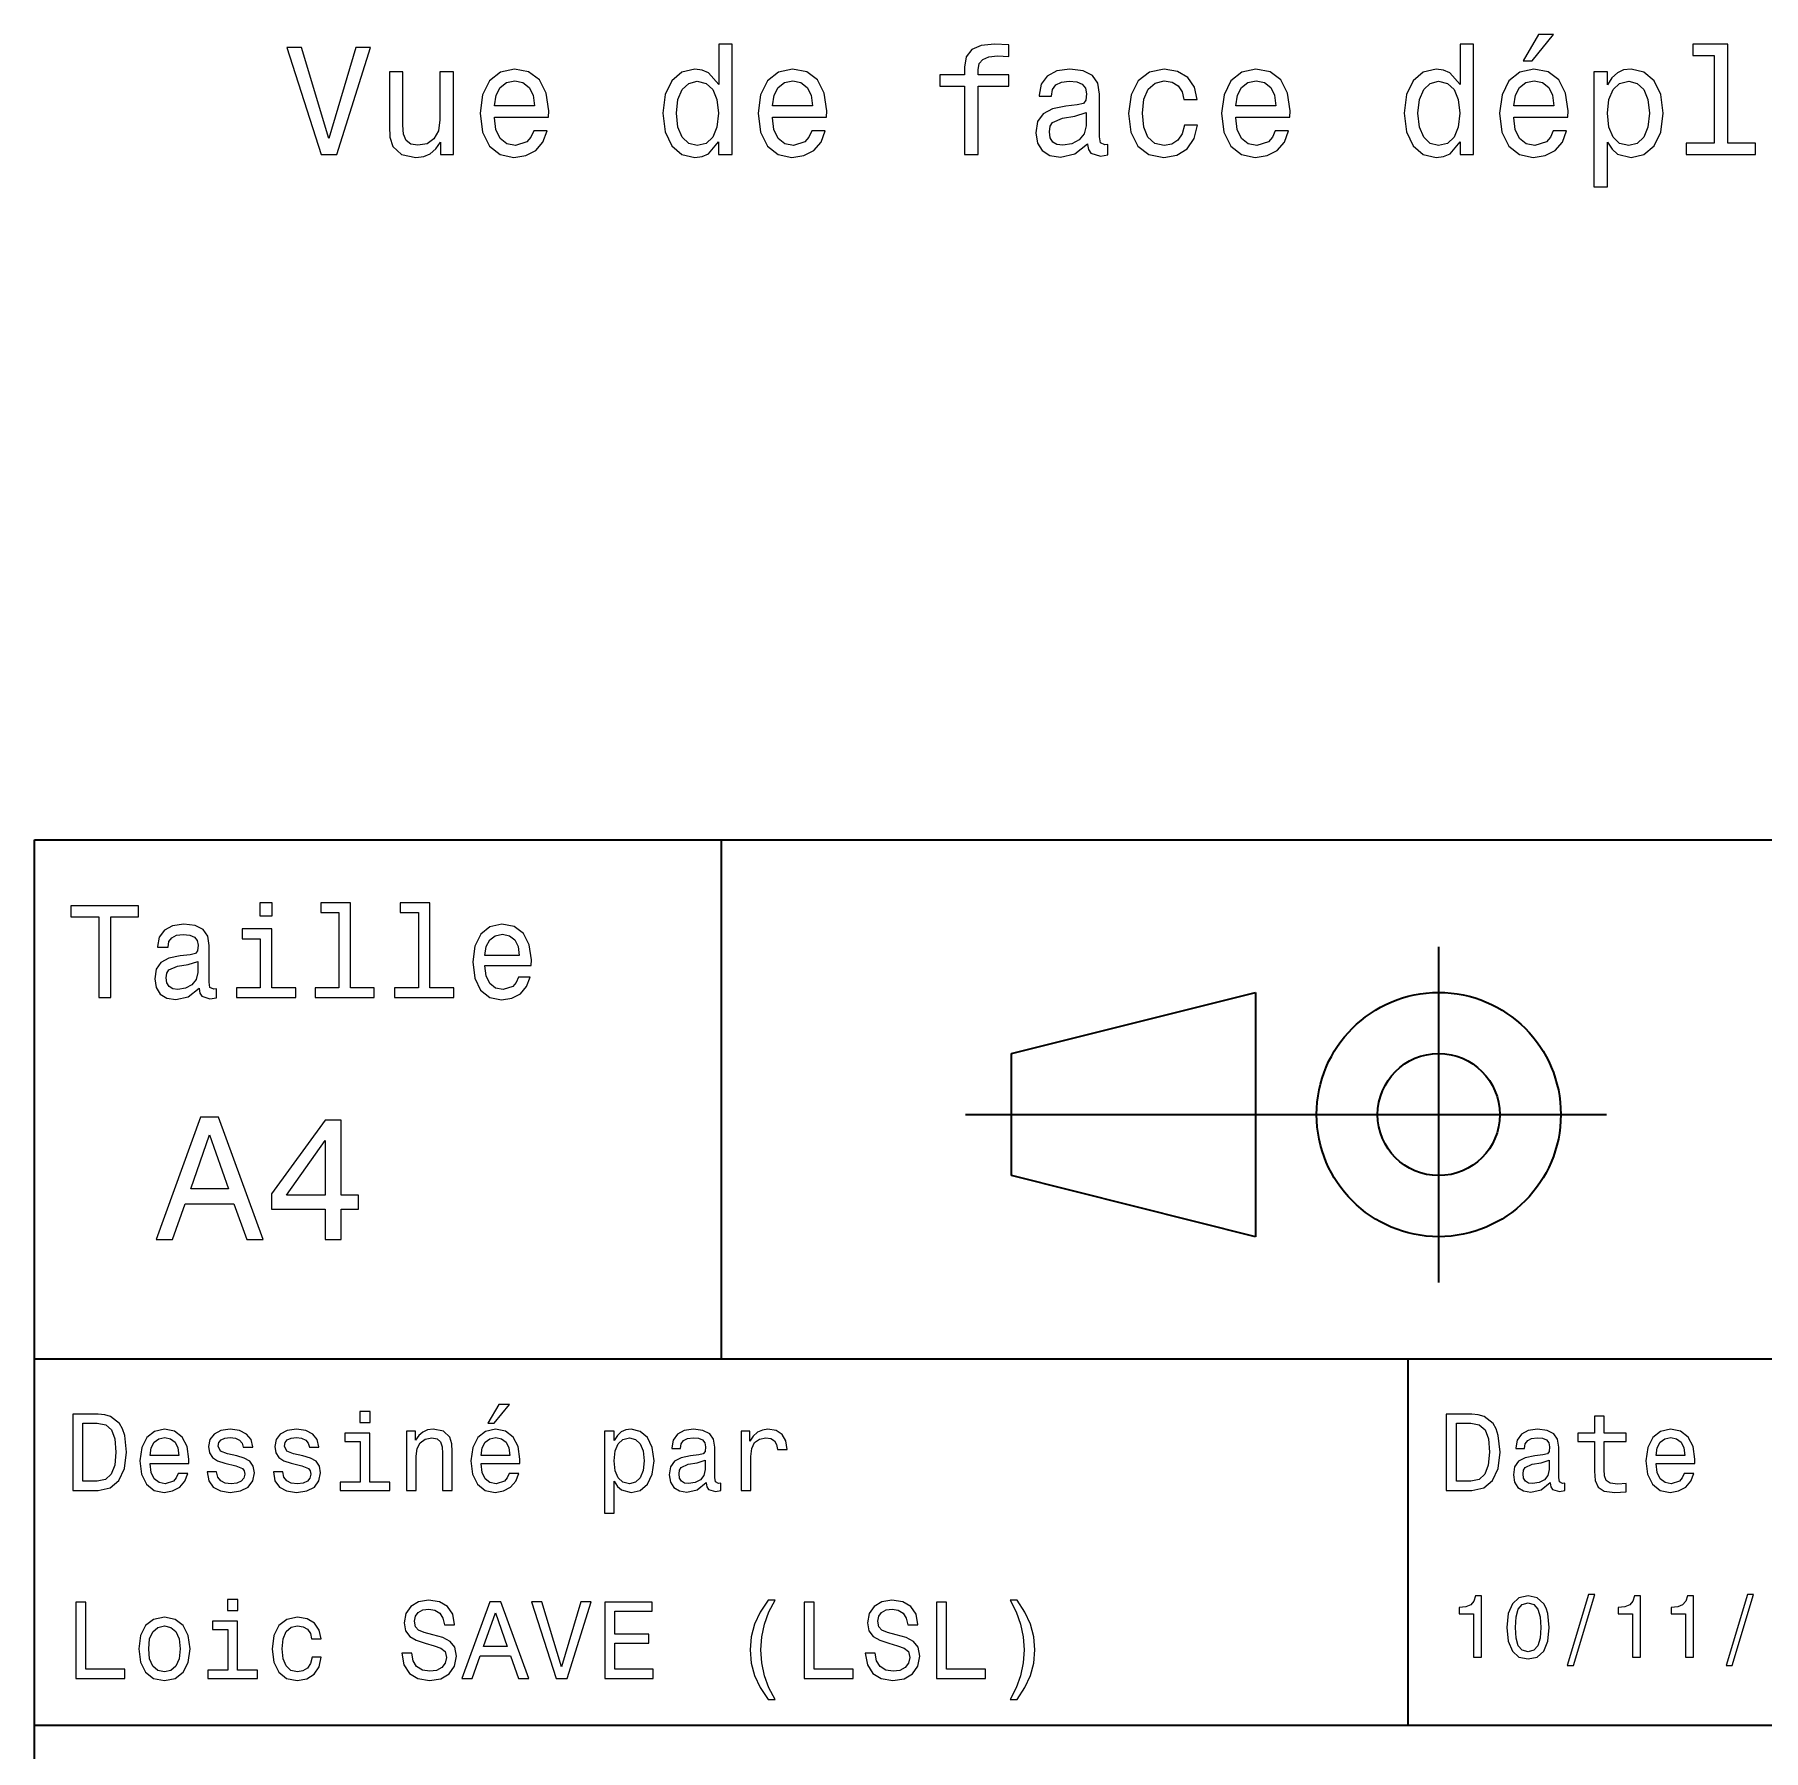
# Model space of a CAD drawing. Extents: x 0 to 297, y 0 to 210.
# Drawn here: x 97 to 153.6, y 40.2 to 96.4 of the extents above; entities that cross this region are included whole.
import ezdxf

# ---------------------------------------------------------------- set-up
doc = ezdxf.new("R2010")
doc.units = 0

msp = doc.modelspace()

# ---------------------------------------------------------------- linework, layer by layer
at = {"color": 7, "lineweight": 35}
for p, q in [((97, 10), (97, 70)), ((97, 70), (287, 70)), ((127.5, 61), (148.5, 61)), ((97, 53), (162, 53)), ((97, 41), (162, 41))]:
    msp.add_line(p, q, dxfattribs=at)
at = {"color": 7, "lineweight": 35, "ltscale": 0.425}
msp.add_line((119.5, 53), (119.5, 70), dxfattribs=at)
at = {"color": 7, "lineweight": 35, "ltscale": 0.275}
msp.add_line((143, 55.5), (143, 66.5), dxfattribs=at)
at = {"color": 7, "lineweight": 35, "ltscale": 0.206155}
for p, q in [((129, 63), (137, 65)), ((137, 57), (129, 59))]:
    msp.add_line(p, q, dxfattribs=at)
at = {"color": 7, "lineweight": 35, "ltscale": 0.2}
msp.add_line((137, 65), (137, 57), dxfattribs=at)
at = {"color": 7, "lineweight": 35, "ltscale": 0.1}
msp.add_line((129, 59), (129, 63), dxfattribs=at)
at = {"color": 7, "lineweight": 35, "ltscale": 0.3}
msp.add_line((142, 41), (142, 53), dxfattribs=at)
at = {"color": 7, "lineweight": 13}
for points in [[(145.765686, 95.523056), (146.063248, 95.523056), (146.764252, 96.380402), (146.27002, 96.380402)], [(107.522896, 95.951729), (106.645378, 92.971184), (105.742638, 95.951729), (105.263535, 95.951729), (106.393219, 92.446686), (106.897537, 92.446686), (108.002007, 95.951729)], [(119.40979, 92.865273), (119.40979, 92.446686), (119.853592, 92.446686), (119.853592, 96.067726), (119.414833, 96.067726), (119.414833, 94.741356), (119.076935, 95.124641), (118.870163, 95.215416), (118.633133, 95.250717), (118.204453, 95.149857), (117.871605, 94.867432), (117.654747, 94.413544), (117.579094, 93.803314), (117.654747, 93.193085), (117.871605, 92.734146), (118.204453, 92.446686), (118.633125, 92.350861), (118.870163, 92.386169), (119.081978, 92.476944)], [(127.468864, 94.685875), (127.468864, 92.446686), (127.912674, 92.446686), (127.912674, 94.685875), (128.92131, 94.685875), (128.92131, 95.064117), (127.912674, 95.064117), (127.912674, 95.230545), (127.947975, 95.432274), (128.063965, 95.568443), (128.260651, 95.649132), (128.543076, 95.67939), (128.92131, 95.659218), (128.92131, 96.042503), (128.442215, 96.067719), (128.008499, 96.022331), (127.705894, 95.886169), (127.524345, 95.649132), (127.468864, 95.311241), (127.468864, 95.064117), (126.656906, 95.064117), (126.656906, 94.685875)], [(143.697968, 92.865273), (143.697968, 92.446686), (144.141769, 92.446686), (144.141769, 96.067719), (143.703018, 96.067719), (143.703018, 94.741356), (143.365112, 95.124641), (143.15834, 95.215416), (142.92131, 95.250717), (142.492645, 95.149857), (142.15979, 94.867432), (141.942932, 94.413544), (141.867279, 93.803314), (141.942932, 93.193085), (142.15979, 92.734146), (142.492645, 92.446686), (142.92131, 92.350861), (143.15834, 92.386162), (143.370163, 92.476944)], [(152.024338, 95.694519), (152.024338, 92.819885), (151.111511, 92.819885), (151.111511, 92.446686), (153.375916, 92.446686), (153.375916, 92.819885), (152.46814, 92.819885), (152.46814, 96.067719), (151.328369, 96.067719), (151.328369, 95.694519)], [(110.725349, 95.1549), (110.281548, 95.1549), (110.281548, 93.591499), (110.23111, 93.228386), (110.084862, 92.966141), (109.85791, 92.804756), (109.560364, 92.754326), (109.323334, 92.79467), (109.172035, 92.915703), (109.086296, 93.122475), (109.066124, 93.414986), (109.066124, 95.1549), (108.622322, 95.1549), (108.622322, 93.374641), (108.637451, 93.016571), (108.733276, 92.719017), (109.02578, 92.446686), (109.494797, 92.350861), (109.746964, 92.386169), (109.963821, 92.476944), (110.150421, 92.633286), (110.30172, 92.860229), (110.30172, 92.446686), (110.725349, 92.446686)], [(112.061806, 93.672188), (113.837021, 93.672188), (113.842064, 93.87896), (113.761368, 94.458931), (113.539467, 94.892654), (113.186447, 95.1549), (112.717422, 95.250717), (112.258492, 95.149857), (111.905464, 94.867432), (111.67852, 94.408501), (111.597824, 93.803314), (111.673477, 93.182999), (111.900421, 92.729103), (112.248405, 92.446686), (112.702293, 92.350861), (113.095665, 92.416428), (113.418434, 92.587898), (113.655464, 92.860229), (113.791634, 93.223343), (113.352867, 93.223343), (113.262093, 93.021614), (113.130966, 92.870316), (112.757767, 92.749283), (112.470306, 92.804756), (112.253448, 92.98127), (112.112236, 93.26873), (112.061806, 93.657059)], [(121.169876, 93.672188), (122.945091, 93.672188), (122.950134, 93.87896), (122.869438, 94.458931), (122.647537, 94.892647), (122.29451, 95.1549), (121.825493, 95.250717), (121.366562, 95.149857), (121.013535, 94.867432), (120.786591, 94.408501), (120.705894, 93.803314), (120.781548, 93.182999), (121.008492, 92.729103), (121.356476, 92.446686), (121.810364, 92.350861), (122.203735, 92.416428), (122.526505, 92.587898), (122.763535, 92.860229), (122.899704, 93.223343), (122.460938, 93.223343), (122.370163, 93.021614), (122.239037, 92.870316), (121.865837, 92.749275), (121.578377, 92.804756), (121.361519, 92.98127), (121.220306, 93.26873), (121.169876, 93.657059)], [(131.498398, 92.799713), (131.498398, 92.784584), (131.523621, 92.613113), (131.599274, 92.492073), (131.916992, 92.396255), (132.164108, 92.4366), (132.164108, 92.779541), (132.058197, 92.764404), (131.916992, 92.829971), (131.891769, 93.0317), (131.891769, 94.433716), (131.831253, 94.791786), (131.654739, 95.043945), (131.347107, 95.195244), (130.913391, 95.250717), (130.489761, 95.190201), (130.177078, 95.01873), (129.980392, 94.751442), (129.914825, 94.398415), (129.914825, 94.368156), (130.313248, 94.368156), (130.348541, 94.579971), (130.459503, 94.73127), (130.641052, 94.822044), (130.898254, 94.857346), (131.145386, 94.83213), (131.321884, 94.756485), (131.427795, 94.625359), (131.463104, 94.443802), (131.442932, 94.231987), (131.362244, 94.126076), (131.160507, 94.075645), (130.782272, 94.035301), (130.348541, 93.944527), (130.040909, 93.783142), (129.85936, 93.530975), (129.803879, 93.157784), (129.854309, 92.824928), (130.010651, 92.577812), (130.262817, 92.421471), (130.610794, 92.36599), (131.079819, 92.471901)], [(134.650421, 94.257202), (135.089188, 94.257202), (134.998398, 94.66066), (134.78154, 94.978386), (134.443649, 95.175072), (134.004883, 95.250717), (133.520737, 95.149857), (133.152588, 94.867432), (132.920593, 94.408501), (132.839905, 93.793228), (132.915558, 93.182999), (133.142502, 92.729103), (133.500565, 92.446686), (133.989761, 92.350861), (134.423477, 92.426514), (134.761368, 92.638329), (134.993362, 92.971184), (135.094223, 93.414986), (134.670593, 93.414986), (134.59494, 93.132561), (134.453735, 92.920746), (134.251999, 92.789627), (134.004883, 92.749275), (133.69725, 92.814842), (133.475342, 93.016571), (133.339188, 93.344376), (133.293793, 93.808357), (133.339188, 94.262245), (133.480392, 94.590057), (133.707336, 94.791786), (134.004883, 94.862389), (134.267136, 94.817001), (134.463821, 94.701004), (134.59494, 94.509361)], [(136.349991, 93.672188), (138.125198, 93.672188), (138.130249, 93.87896), (138.049561, 94.458931), (137.827652, 94.892647), (137.474625, 95.1549), (137.0056, 95.250717), (136.546677, 95.149857), (136.193649, 94.867432), (135.966705, 94.408501), (135.886017, 93.803314), (135.961655, 93.182999), (136.188599, 92.729103), (136.536591, 92.446686), (136.990479, 92.350861), (137.38385, 92.416428), (137.706619, 92.587898), (137.943649, 92.860229), (138.079819, 93.223343), (137.641052, 93.223343), (137.550278, 93.021614), (137.419159, 92.870316), (137.045959, 92.749275), (136.758484, 92.804756), (136.541626, 92.98127), (136.400421, 93.26873), (136.349991, 93.657059)], [(145.458054, 93.672188), (147.233276, 93.672188), (147.238312, 93.87896), (147.157623, 94.458931), (146.935715, 94.892647), (146.582687, 95.1549), (146.113678, 95.250717), (145.654739, 95.149857), (145.301712, 94.867432), (145.074768, 94.408501), (144.99408, 93.803314), (145.069733, 93.182999), (145.296677, 92.729103), (145.644653, 92.446686), (146.098541, 92.350861), (146.491913, 92.416428), (146.814682, 92.587891), (147.051712, 92.860229), (147.187881, 93.223343), (146.749115, 93.223343), (146.65834, 93.021614), (146.527222, 92.870316), (146.154022, 92.749275), (145.866562, 92.804756), (145.649704, 92.98127), (145.508484, 93.26873), (145.458054, 93.657059)], [(148.524338, 94.736313), (148.524338, 95.1549), (148.080536, 95.1549), (148.080536, 91.39769), (148.524338, 91.39769), (148.524338, 92.860229), (148.680679, 92.623199), (148.857193, 92.466858), (149.300995, 92.350861), (149.724625, 92.446686), (150.05748, 92.734146), (150.274338, 93.188042), (150.355026, 93.803314), (150.274338, 94.413544), (150.05748, 94.867432), (149.724625, 95.149857), (149.300995, 95.250717), (149.058914, 95.220459), (148.852142, 95.124641), (148.675629, 94.963257)], [(112.061806, 94.045387), (112.117279, 94.393372), (112.253448, 94.650574), (112.46022, 94.806915), (112.732552, 94.862389), (112.999847, 94.806915), (113.206619, 94.650574), (113.332695, 94.393372), (113.37809, 94.045387)], [(118.708778, 94.852303), (119.001282, 94.7817), (119.22319, 94.585014), (119.354309, 94.257202), (119.404747, 93.803314), (119.354309, 93.344383), (119.22319, 93.016571), (119.001282, 92.814842), (118.708778, 92.749275), (118.431404, 92.814842), (118.219582, 93.016571), (118.078377, 93.349426), (118.032982, 93.803314), (118.078377, 94.252159), (118.219582, 94.579971), (118.431404, 94.7817)], [(121.169876, 94.045387), (121.225349, 94.393372), (121.361519, 94.650574), (121.568291, 94.806915), (121.840622, 94.862389), (122.107918, 94.806915), (122.31469, 94.650574), (122.440765, 94.393372), (122.486153, 94.045387)], [(136.349991, 94.045387), (136.405457, 94.393372), (136.541626, 94.650574), (136.748398, 94.806915), (137.020737, 94.862389), (137.288025, 94.806915), (137.494797, 94.650574), (137.62088, 94.393372), (137.666275, 94.045387)], [(142.996964, 94.852303), (143.289474, 94.7817), (143.511368, 94.585014), (143.642487, 94.257202), (143.692932, 93.803314), (143.642487, 93.344376), (143.511368, 93.016571), (143.289474, 92.814842), (142.996964, 92.749275), (142.719589, 92.814842), (142.507767, 93.016571), (142.366562, 93.349419), (142.321167, 93.803314), (142.366562, 94.252159), (142.507767, 94.579971), (142.719589, 94.7817)], [(145.458054, 94.045387), (145.513535, 94.393372), (145.649704, 94.650574), (145.856476, 94.806915), (146.128799, 94.862389), (146.396103, 94.806915), (146.602875, 94.650574), (146.728943, 94.393372), (146.774338, 94.045387)], [(149.225342, 92.749275), (148.927795, 92.814842), (148.710938, 93.016571), (148.574768, 93.344376), (148.529373, 93.803314), (148.574768, 94.257202), (148.710938, 94.585014), (148.927795, 94.7817), (149.225342, 94.852303), (149.497681, 94.7817), (149.714539, 94.579971), (149.850708, 94.252159), (149.901138, 93.803314), (149.850708, 93.349419), (149.714539, 93.016571), (149.497681, 92.814842)], [(131.447968, 93.394814), (131.387451, 93.132561), (131.226074, 92.930832), (130.983994, 92.799713), (130.686447, 92.754318), (130.494797, 92.779541), (130.358627, 92.860229), (130.272903, 93.001442), (130.247681, 93.198128), (130.267853, 93.374641), (130.348541, 93.500717), (130.67131, 93.64193), (131.079819, 93.702446), (131.447968, 93.823486)], [(99.102303, 64.837173), (99.5, 64.837173), (99.5, 67.47406), (100.407784, 67.47406), (100.407784, 67.837173), (98.190201, 67.837173), (98.190201, 67.47406), (99.102303, 67.47406)], [(104.786743, 67.940918), (104.384727, 67.940918), (104.384727, 67.508644), (104.786743, 67.508644)], [(106.969742, 67.621033), (106.969742, 65.157059), (106.187317, 65.157059), (106.187317, 64.837173), (108.128242, 64.837173), (108.128242, 65.157059), (107.350143, 65.157059), (107.350143, 67.940918), (106.373199, 67.940918), (106.373199, 67.621033)], [(109.572044, 67.621033), (109.572044, 65.157059), (108.789627, 65.157059), (108.789627, 64.837173), (110.730545, 64.837173), (110.730545, 65.157059), (109.952454, 65.157059), (109.952454, 67.940918), (108.975502, 67.940918), (108.975502, 67.621033)], [(102.387611, 65.139771), (102.387611, 65.126801), (102.409225, 64.979828), (102.47406, 64.876076), (102.746399, 64.793945), (102.958214, 64.828529), (102.958214, 65.122475), (102.867432, 65.109505), (102.746399, 65.165703), (102.724785, 65.338615), (102.724785, 66.540344), (102.672913, 66.84726), (102.521614, 67.0634), (102.257927, 67.193085), (101.886169, 67.240631), (101.523056, 67.188759), (101.255043, 67.041786), (101.086456, 66.812675), (101.030258, 66.510086), (101.030258, 66.484146), (101.371758, 66.484146), (101.402016, 66.665703), (101.497116, 66.795387), (101.65274, 66.873199), (101.873199, 66.903458), (102.085014, 66.881844), (102.236313, 66.817001), (102.327087, 66.704605), (102.357346, 66.548988), (102.340057, 66.367432), (102.270897, 66.276657), (102.097984, 66.233429), (101.773773, 66.198845), (101.402016, 66.121033), (101.138329, 65.982704), (100.982712, 65.766571), (100.935158, 65.446686), (100.978386, 65.161385), (101.112389, 64.949562), (101.328529, 64.815559), (101.626801, 64.768013), (102.028816, 64.858788)], [(104.773773, 65.157059), (104.773773, 67.080688), (103.796829, 67.080688), (103.796829, 66.756485), (104.393372, 66.756485), (104.393372, 65.157059), (103.615273, 65.157059), (103.615273, 64.837173), (105.560516, 64.837173), (105.560516, 65.157059)], [(111.750717, 65.887604), (113.272339, 65.887604), (113.276657, 66.064842), (113.207497, 66.561958), (113.017288, 66.933716), (112.714699, 67.158501), (112.312683, 67.240631), (111.919312, 67.154175), (111.616714, 66.912102), (111.422188, 66.51873), (111.353027, 66), (111.41787, 65.4683), (111.612396, 65.079247), (111.91066, 64.837173), (112.299713, 64.755043), (112.636887, 64.811234), (112.913544, 64.958214), (113.116714, 65.191643), (113.233429, 65.502876), (112.857346, 65.502876), (112.779541, 65.329971), (112.667145, 65.200287), (112.34726, 65.096542), (112.100868, 65.144089), (111.914986, 65.295387), (111.793945, 65.541786), (111.750717, 65.874634)], [(111.750717, 66.207489), (111.798271, 66.50576), (111.914986, 66.726219), (112.092216, 66.860229), (112.325653, 66.907776), (112.554756, 66.860229), (112.731987, 66.726219), (112.840057, 66.50576), (112.878967, 66.207489)], [(102.344383, 65.649857), (102.292511, 65.425072), (102.154182, 65.252159), (101.946686, 65.139771), (101.691643, 65.100861), (101.527374, 65.122475), (101.41066, 65.191643), (101.337173, 65.312675), (101.315559, 65.481262), (101.332855, 65.632561), (101.402016, 65.740631), (101.678673, 65.861671), (102.028816, 65.913544), (102.344383, 66.017288)], [(100.982712, 56.9049), (101.51297, 56.9049), (101.933716, 58.080692), (103.530258, 58.080692), (103.951012, 56.9049), (104.492798, 56.9049), (103.028816, 60.910664), (102.440926, 60.910664)], [(106.521614, 56.9049), (107.040344, 56.9049), (107.040344, 57.896255), (107.610954, 57.896255), (107.610954, 58.357349), (107.040344, 58.357349), (107.040344, 60.818443), (106.515854, 60.818443), (104.763687, 58.403458), (104.763687, 57.896255), (106.521614, 57.896255)], [(102.118156, 58.570606), (102.734871, 60.334293), (103.351585, 58.570606)], [(105.247841, 58.357349), (106.521614, 60.149857), (106.521614, 58.357349)], [(99.080688, 51.190563), (98.248558, 51.190563), (98.248558, 48.690563), (99.080688, 48.690563), (99.473343, 48.769814), (99.765129, 49.011169), (99.945244, 49.40382), (100.010086, 49.940563), (99.952446, 50.488113), (99.880402, 50.70425), (99.779541, 50.877163), (99.487755, 51.111313), (99.296829, 51.168949)], [(107.992798, 51.27702), (107.657784, 51.27702), (107.657784, 50.916786), (107.992798, 50.916786)], [(111.84726, 50.88797), (112.059799, 50.88797), (112.560516, 51.500362), (112.207489, 51.500362)], [(144.080688, 51.190563), (143.248566, 51.190563), (143.248566, 48.690563), (144.080688, 48.690563), (144.473343, 48.769814), (144.765137, 49.011169), (144.945251, 49.40382), (145.010086, 49.940563), (144.952454, 50.488113), (144.880402, 50.70425), (144.779541, 50.877163), (144.487747, 51.111313), (144.296829, 51.168949)], [(148.100861, 50.289986), (148.100861, 49.320965), (148.122482, 49.007565), (148.223343, 48.791428), (148.425079, 48.665348), (148.767288, 48.62212), (149.141937, 48.640129), (149.141937, 48.913906), (148.868149, 48.892292), (148.619598, 48.921112), (148.486313, 49.011169), (148.42868, 49.162464), (148.417862, 49.375), (148.417862, 50.289986), (149.141937, 50.289986), (149.141937, 50.560158), (148.417862, 50.560158), (148.417862, 51.125721), (148.100861, 51.125721), (148.100861, 50.560158), (147.553314, 50.560158), (147.553314, 50.289986)], [(99.055473, 50.891571), (99.329254, 50.837536), (99.516571, 50.671829), (99.628242, 50.376442), (99.664268, 49.940563), (99.624641, 49.519093), (99.51297, 49.223705), (99.322044, 49.047192), (99.055473, 48.989555), (98.583572, 48.989555), (98.583572, 50.891571)], [(100.784584, 49.565922), (102.052597, 49.565922), (102.056198, 49.713619), (101.998558, 50.127884), (101.840057, 50.437683), (101.587898, 50.625), (101.252884, 50.693443), (100.925072, 50.621399), (100.672913, 50.41967), (100.510803, 50.091862), (100.453171, 49.659584), (100.507202, 49.216499), (100.669312, 48.892292), (100.91787, 48.690563), (101.242073, 48.62212), (101.523056, 48.668949), (101.753601, 48.791428), (101.922913, 48.98595), (102.020172, 49.245319), (101.706772, 49.245319), (101.64193, 49.101227), (101.548271, 48.993156), (101.2817, 48.9067), (101.07637, 48.946327), (100.921471, 49.072407), (100.820602, 49.27774), (100.784584, 49.555115)], [(100.784584, 49.832493), (100.824211, 50.081055), (100.921471, 50.264771), (101.069168, 50.376442), (101.263687, 50.416069), (101.454613, 50.376442), (101.602303, 50.264771), (101.69236, 50.081055), (101.724785, 49.832493)], [(103.623199, 49.818085), (103.317001, 49.890129), (103.090057, 49.972984), (103.014412, 50.142292), (103.036026, 50.261169), (103.111671, 50.347622), (103.234146, 50.401657), (103.41066, 50.423271), (103.579971, 50.401657), (103.713257, 50.336815), (103.799713, 50.239555), (103.835732, 50.109871), (104.145531, 50.109871), (104.145531, 50.117077), (104.091499, 50.351227), (103.943802, 50.534943), (103.713257, 50.650219), (103.41066, 50.693443), (103.104469, 50.650219), (102.881126, 50.531342), (102.740631, 50.354828), (102.697403, 50.131485), (102.729828, 49.915348), (102.830688, 49.76405), (102.996399, 49.655983), (103.237755, 49.580334), (103.590775, 49.493877), (103.806915, 49.40382), (103.864555, 49.331772), (103.886169, 49.223705), (103.853745, 49.09042), (103.767288, 48.989555), (103.626801, 48.924713), (103.439484, 48.903099), (103.241356, 48.924713), (103.09726, 49.000362), (103, 49.122841), (102.960373, 49.292149), (102.654175, 49.292149), (102.704613, 49.003963), (102.852303, 48.795029), (103.086456, 48.668949), (103.41066, 48.62212), (103.749283, 48.668949), (103.997841, 48.795029), (104.149139, 48.996758), (104.203171, 49.259727), (104.163544, 49.486671), (104.051872, 49.641571), (103.868156, 49.742435)], [(105.791786, 49.818085), (105.485588, 49.890129), (105.258644, 49.972984), (105.182999, 50.142292), (105.204613, 50.261169), (105.280258, 50.347622), (105.40274, 50.401657), (105.579254, 50.423271), (105.748558, 50.401657), (105.881844, 50.336815), (105.9683, 50.239555), (106.004326, 50.109871), (106.314117, 50.109871), (106.314117, 50.117077), (106.260086, 50.351227), (106.112396, 50.534943), (105.881844, 50.650219), (105.579254, 50.693443), (105.273056, 50.650219), (105.049713, 50.531342), (104.909225, 50.354828), (104.865997, 50.131485), (104.898415, 49.915348), (104.999283, 49.76405), (105.164986, 49.655983), (105.406342, 49.580334), (105.759369, 49.493877), (105.975502, 49.40382), (106.033142, 49.331772), (106.054756, 49.223705), (106.022339, 49.09042), (105.935883, 48.989555), (105.795387, 48.924713), (105.60807, 48.903099), (105.409943, 48.924713), (105.265854, 49.000362), (105.168587, 49.122841), (105.12896, 49.292149), (104.822769, 49.292149), (104.873199, 49.003963), (105.020897, 48.795029), (105.255043, 48.668949), (105.579254, 48.62212), (105.91787, 48.668949), (106.166428, 48.795029), (106.317726, 48.996758), (106.371758, 49.259727), (106.33213, 49.486671), (106.220459, 49.641571), (106.036743, 49.742435)], [(107.981987, 48.957134), (107.981987, 50.560158), (107.16787, 50.560158), (107.16787, 50.289986), (107.664986, 50.289986), (107.664986, 48.957134), (107.016571, 48.957134), (107.016571, 48.690563), (108.637611, 48.690563), (108.637611, 48.957134)], [(109.181557, 48.690563), (109.498558, 48.690563), (109.498558, 49.807278), (109.530983, 50.063042), (109.635445, 50.250362), (109.797546, 50.365635), (110.013687, 50.408863), (110.1866, 50.372841), (110.29467, 50.275578), (110.348701, 50.113472), (110.366714, 49.897335), (110.366714, 48.690563), (110.683716, 48.690563), (110.683716, 49.962177), (110.669312, 50.217941), (110.604469, 50.430477), (110.39193, 50.625), (110.060516, 50.693443), (109.876801, 50.668228), (109.721901, 50.599785), (109.588615, 50.484512), (109.484146, 50.329613), (109.484146, 50.625), (109.181557, 50.625)], [(111.627518, 49.565922), (112.895531, 49.565922), (112.899132, 49.713619), (112.841499, 50.127884), (112.682999, 50.437683), (112.430832, 50.625), (112.095825, 50.693443), (111.768013, 50.621399), (111.515854, 50.41967), (111.353745, 50.091862), (111.296112, 49.659584), (111.350143, 49.216499), (111.512245, 48.892292), (111.760803, 48.690563), (112.085014, 48.62212), (112.365997, 48.668949), (112.596542, 48.791428), (112.765854, 48.98595), (112.863113, 49.245319), (112.549713, 49.245319), (112.484871, 49.101227), (112.391212, 48.993156), (112.124641, 48.9067), (111.919312, 48.946327), (111.764412, 49.072407), (111.663544, 49.27774), (111.627518, 49.555115)], [(111.627518, 49.832493), (111.667145, 50.081055), (111.764412, 50.264771), (111.912102, 50.376442), (112.106628, 50.416069), (112.297546, 50.376442), (112.445244, 50.264771), (112.535301, 50.081055), (112.567726, 49.832493)], [(115.986313, 50.326012), (115.986313, 50.625), (115.669312, 50.625), (115.669312, 47.941284), (115.986313, 47.941284), (115.986313, 48.98595), (116.097984, 48.816643), (116.22406, 48.704971), (116.541069, 48.62212), (116.843658, 48.690563), (117.081413, 48.895893), (117.236313, 49.2201), (117.293945, 49.659584), (117.236313, 50.095463), (117.081413, 50.41967), (116.843658, 50.621399), (116.541069, 50.693443), (116.368156, 50.671829), (116.220459, 50.603386), (116.094383, 50.488113)], [(116.48703, 48.9067), (116.274498, 48.953533), (116.119598, 49.097622), (116.022339, 49.331772), (115.989914, 49.659584), (116.022339, 49.983791), (116.119598, 50.217941), (116.274498, 50.358429), (116.48703, 50.408863), (116.681557, 50.358429), (116.836456, 50.21434), (116.933716, 49.98019), (116.969742, 49.659584), (116.933716, 49.335377), (116.836456, 49.097622), (116.681557, 48.953533)], [(119.005043, 48.942726), (119.005043, 48.931919), (119.023056, 48.809441), (119.077087, 48.722984), (119.304031, 48.654541), (119.480545, 48.683357), (119.480545, 48.928314), (119.4049, 48.917507), (119.304031, 48.96434), (119.286026, 49.108429), (119.286026, 50.109871), (119.242798, 50.365635), (119.116714, 50.54575), (118.896973, 50.65382), (118.587173, 50.693443), (118.284584, 50.650219), (118.061241, 50.52774), (117.920746, 50.336815), (117.873917, 50.084656), (117.873917, 50.063042), (118.158501, 50.063042), (118.183716, 50.21434), (118.26297, 50.322407), (118.392654, 50.387249), (118.57637, 50.412464), (118.752884, 50.394455), (118.878967, 50.34042), (118.954613, 50.246758), (118.979828, 50.117077), (118.965416, 49.965778), (118.907784, 49.890129), (118.763687, 49.854107), (118.493515, 49.825291), (118.183716, 49.760448), (117.963974, 49.645176), (117.834297, 49.465057), (117.79467, 49.19849), (117.830688, 48.960735), (117.942368, 48.784222), (118.122482, 48.67255), (118.37104, 48.632927), (118.706055, 48.708576)], [(120.143372, 48.690563), (120.460373, 48.690563), (120.460373, 49.796471), (120.492798, 50.063042), (120.590057, 50.253963), (120.748558, 50.369236), (120.961098, 50.408863), (121.119598, 50.383648), (121.238472, 50.3116), (121.310516, 50.189121), (121.335739, 50.023415), (121.656342, 50.023415), (121.613113, 50.315205), (121.49424, 50.524136), (121.296112, 50.650219), (121.02594, 50.693443), (120.842224, 50.664627), (120.683716, 50.592579), (120.543228, 50.4701), (120.431557, 50.304398), (120.431557, 50.625), (120.143372, 50.625)], [(144.055481, 50.891571), (144.329254, 50.837536), (144.516571, 50.671829), (144.628235, 50.376442), (144.664261, 49.940563), (144.624634, 49.519093), (144.51297, 49.223705), (144.322052, 49.047192), (144.055481, 48.989555), (143.583572, 48.989555), (143.583572, 50.891571)], [(146.656342, 48.942726), (146.656342, 48.931919), (146.674347, 48.809441), (146.728394, 48.722984), (146.955338, 48.654541), (147.131851, 48.683357), (147.131851, 48.928314), (147.056198, 48.917507), (146.955338, 48.96434), (146.937317, 49.108429), (146.937317, 50.109871), (146.894089, 50.365635), (146.768005, 50.54575), (146.548264, 50.65382), (146.23848, 50.693443), (145.935883, 50.650219), (145.71254, 50.52774), (145.572052, 50.336815), (145.525223, 50.084656), (145.525223, 50.063042), (145.809799, 50.063042), (145.835022, 50.21434), (145.914261, 50.322407), (146.043945, 50.387249), (146.227661, 50.412464), (146.404175, 50.394455), (146.530258, 50.34042), (146.605911, 50.246758), (146.631119, 50.117077), (146.616714, 49.965778), (146.559082, 49.890129), (146.414978, 49.854107), (146.144806, 49.825291), (145.835022, 49.760448), (145.61528, 49.645176), (145.485596, 49.465057), (145.445969, 49.19849), (145.481995, 48.960735), (145.593658, 48.784222), (145.773773, 48.67255), (146.022339, 48.632927), (146.357346, 48.708576)], [(150.121765, 49.565922), (151.389771, 49.565922), (151.393372, 49.713619), (151.335739, 50.127884), (151.177231, 50.437683), (150.925079, 50.625), (150.590057, 50.693443), (150.262253, 50.621399), (150.010086, 50.41967), (149.847977, 50.091862), (149.790344, 49.659584), (149.844376, 49.216499), (150.006485, 48.892292), (150.255051, 48.690563), (150.579254, 48.62212), (150.860229, 48.668949), (151.090775, 48.791428), (151.260086, 48.98595), (151.357346, 49.245319), (151.043945, 49.245319), (150.979111, 49.101227), (150.885452, 48.993156), (150.618881, 48.9067), (150.413544, 48.946327), (150.258652, 49.072407), (150.157776, 49.27774), (150.121765, 49.555115)], [(150.121765, 49.832493), (150.161377, 50.081055), (150.258652, 50.264771), (150.406342, 50.376442), (150.600861, 50.416069), (150.791794, 50.376442), (150.939484, 50.264771), (151.029541, 50.081055), (151.061966, 49.832493)], [(118.969025, 49.367798), (118.925797, 49.180477), (118.810516, 49.036385), (118.637611, 48.942726), (118.425072, 48.910305), (118.288185, 48.928314), (118.190926, 48.98595), (118.129684, 49.086815), (118.111671, 49.227306), (118.126083, 49.353386), (118.183716, 49.443443), (118.414268, 49.544312), (118.706055, 49.587536), (118.969025, 49.673992)], [(146.620316, 49.367798), (146.577087, 49.180477), (146.461823, 49.036385), (146.28891, 48.942726), (146.07637, 48.910305), (145.939484, 48.928314), (145.842224, 48.98595), (145.780975, 49.086815), (145.76297, 49.227306), (145.777374, 49.353386), (145.835022, 49.443443), (146.065567, 49.544312), (146.357346, 49.587536), (146.620316, 49.673992)], [(98.353027, 42.530979), (99.959656, 42.530979), (99.959656, 42.833572), (98.684441, 42.833572), (98.684441, 45.030979), (98.353027, 45.030979)], [(103.655617, 45.117435), (103.320602, 45.117435), (103.320602, 44.757202), (103.655617, 44.757202)], [(109.35807, 43.355907), (109.030258, 43.355907), (109.102303, 42.974064), (109.282425, 42.693085), (109.559799, 42.523773), (109.934441, 42.462536), (110.305473, 42.520172), (110.582855, 42.678673), (110.759369, 42.927231), (110.824203, 43.255043), (110.770172, 43.55043), (110.618874, 43.741352), (110.373917, 43.867435), (110.046112, 43.961094), (109.765129, 44.029537), (109.581413, 44.108788), (109.476944, 44.224064), (109.444527, 44.404179), (109.476944, 44.56628), (109.570602, 44.688759), (109.714699, 44.771614), (109.912827, 44.80043), (110.114555, 44.764408), (110.273056, 44.667145), (110.377518, 44.505043), (110.427956, 44.285301), (110.755768, 44.285301), (110.755768, 44.292507), (110.698128, 44.631123), (110.528816, 44.883286), (110.262245, 45.041786), (109.902016, 45.095821), (109.577812, 45.041786), (109.325645, 44.890488), (109.163544, 44.656338), (109.105911, 44.353745), (109.15274, 44.083572), (109.289627, 43.899857), (109.505768, 43.777378), (109.801155, 43.683716), (110.092941, 43.600864), (110.312683, 43.521614), (110.445969, 43.406338), (110.492798, 43.219021), (110.44957, 43.028099), (110.337898, 42.884007), (110.168587, 42.793949), (109.948845, 42.765129), (109.703888, 42.804756), (109.516571, 42.920029), (109.397697, 43.107349)], [(111.000717, 42.530979), (111.33213, 42.530979), (111.5951, 43.26585), (112.592941, 43.26585), (112.855911, 42.530979), (113.194527, 42.530979), (112.279541, 45.03458), (111.912102, 45.03458)], [(114.891212, 45.03458), (114.264404, 42.905621), (113.619598, 45.03458), (113.277374, 45.03458), (114.08429, 42.530979), (114.444527, 42.530979), (115.233429, 45.03458)], [(115.676514, 42.530979), (117.261528, 42.530979), (117.261528, 42.833572), (116.007927, 42.833572), (116.007927, 43.680115), (117.124641, 43.680115), (117.124641, 43.979107), (116.007927, 43.979107), (116.007927, 44.728386), (117.232712, 44.728386), (117.232712, 45.030979), (115.676514, 45.030979)], [(121.033142, 41.835735), (121.260086, 41.835735), (121.054756, 42.217579), (120.91066, 42.617435), (120.820602, 43.038906), (120.791786, 43.463978), (120.820602, 43.88905), (120.91066, 44.306915), (121.054756, 44.710373), (121.260086, 45.092216), (121.033142, 45.092216), (120.770172, 44.695965), (120.586456, 44.303314), (120.478386, 43.892651), (120.445969, 43.463978), (120.478386, 43.0317), (120.586456, 42.624638), (120.770172, 42.231987)], [(122.207497, 42.530979), (123.814125, 42.530979), (123.814125, 42.833572), (122.53891, 42.833572), (122.53891, 45.030979), (122.207497, 45.030979)], [(124.538185, 43.355907), (124.210381, 43.355907), (124.282425, 42.974064), (124.46254, 42.693085), (124.739914, 42.523773), (125.114555, 42.462536), (125.485596, 42.520172), (125.76297, 42.678673), (125.939484, 42.927231), (126.004326, 43.255043), (125.950287, 43.55043), (125.798996, 43.741352), (125.554039, 43.867435), (125.226227, 43.961094), (124.945251, 44.029537), (124.761528, 44.108788), (124.657066, 44.224064), (124.624641, 44.404179), (124.657066, 44.56628), (124.750725, 44.688759), (124.894814, 44.771614), (125.092941, 44.80043), (125.29467, 44.764408), (125.453171, 44.667145), (125.55764, 44.505043), (125.60807, 44.285301), (125.935883, 44.285301), (125.935883, 44.292507), (125.878242, 44.631123), (125.708939, 44.883286), (125.442368, 45.041786), (125.082138, 45.095821), (124.757927, 45.041786), (124.505768, 44.890488), (124.343658, 44.656338), (124.286026, 44.353745), (124.332855, 44.083572), (124.469742, 43.899857), (124.685883, 43.777378), (124.98127, 43.683716), (125.273056, 43.600864), (125.492798, 43.521614), (125.626083, 43.406338), (125.672913, 43.219021), (125.629684, 43.028099), (125.518013, 42.884007), (125.348709, 42.793949), (125.128967, 42.765129), (124.88401, 42.804756), (124.696686, 42.920029), (124.577812, 43.107349)], [(126.54467, 42.530979), (128.151306, 42.530979), (128.151306, 42.833572), (126.876083, 42.833572), (126.876083, 45.030979), (126.54467, 45.030979)], [(129.185165, 41.835735), (129.444534, 42.231987), (129.62825, 42.624638), (129.736313, 43.0317), (129.772339, 43.463978), (129.736313, 43.892651), (129.62825, 44.303314), (129.444534, 44.695965), (129.185165, 45.092216), (128.958221, 45.092216), (129.159943, 44.710373), (129.304047, 44.306915), (129.390503, 43.88905), (129.422913, 43.463978), (129.390503, 43.038906), (129.304047, 42.617435), (129.156342, 42.217579), (128.958221, 41.835735)], [(144.14122, 43.224785), (144.403458, 43.224785), (144.403458, 45.239193), (144.207504, 45.239193), (144.155624, 45.0634), (144.05188, 44.945248), (143.893372, 44.876083), (143.674362, 44.853027), (143.674362, 44.648415), (144.14122, 44.648415)], [(145.233429, 44.201729), (145.276657, 43.749279), (145.412109, 43.426514), (145.62825, 43.230549), (145.927963, 43.167149), (146.224792, 43.230549), (146.440933, 43.426514), (146.573486, 43.749279), (146.619598, 44.201729), (146.573486, 44.651299), (146.518738, 44.829971), (146.440933, 44.976948), (146.224792, 45.172913), (145.927963, 45.239193), (145.62825, 45.172913), (145.412109, 44.974064), (145.276657, 44.651299)], [(145.510086, 44.201729), (145.533142, 44.550434), (145.605194, 44.801155), (145.734879, 44.948128), (145.927963, 45), (146.118164, 44.948128), (146.247849, 44.801155), (146.319885, 44.550434), (146.342941, 44.201729), (146.319885, 43.850143), (146.247849, 43.599426), (146.118164, 43.45245), (145.927963, 43.403458), (145.734879, 43.45245), (145.605194, 43.599426), (145.533142, 43.850143)], [(147.213257, 42.956772), (147.412109, 42.956772), (148.109512, 45.279541), (147.907791, 45.279541)], [(149.345825, 43.224785), (149.608078, 43.224785), (149.608078, 45.239193), (149.412109, 45.239193), (149.360229, 45.0634), (149.256485, 44.945248), (149.097992, 44.876083), (148.878967, 44.853027), (148.878967, 44.648415), (149.345825, 44.648415)], [(151.080688, 43.224785), (151.342941, 43.224785), (151.342941, 45.239193), (151.146973, 45.239193), (151.095108, 45.0634), (150.991364, 44.945248), (150.832855, 44.876083), (150.613831, 44.853027), (150.613831, 44.648415), (151.080688, 44.648415)], [(152.417877, 42.956772), (152.616714, 42.956772), (153.314133, 45.279541), (153.112396, 45.279541)], [(100.413544, 43.496399), (100.471184, 43.056915), (100.636887, 42.732708), (100.899857, 42.530979), (101.252884, 42.462536), (101.602303, 42.530979), (101.865273, 42.729107), (102.030983, 43.053314), (102.092216, 43.496399), (102.030983, 43.935879), (101.865273, 44.263687), (101.602303, 44.461815), (101.252884, 44.533859), (100.899857, 44.461815), (100.636887, 44.260086), (100.471184, 43.935879)], [(100.737755, 43.5), (100.770172, 43.824207), (100.87104, 44.058357), (101.033142, 44.20245), (101.252884, 44.25288), (101.469017, 44.20245), (101.631126, 44.061958), (101.731987, 43.824207), (101.768013, 43.5), (101.731987, 43.172188), (101.631126, 42.934437), (101.469017, 42.790344), (101.252884, 42.743515), (101.033142, 42.790344), (100.87104, 42.934437), (100.770172, 43.172188)], [(103.644814, 42.79755), (103.644814, 44.400574), (102.830688, 44.400574), (102.830688, 44.130402), (103.327812, 44.130402), (103.327812, 42.79755), (102.679398, 42.79755), (102.679398, 42.530979), (104.30043, 42.530979), (104.30043, 42.79755)], [(106.07637, 43.824207), (106.389771, 43.824207), (106.324928, 44.112392), (106.170029, 44.339336), (105.928673, 44.479828), (105.615273, 44.533859), (105.269455, 44.461815), (105.006485, 44.260086), (104.840775, 43.932278), (104.783142, 43.492794), (104.837173, 43.056915), (104.999283, 42.732708), (105.255043, 42.530979), (105.604469, 42.462536), (105.914268, 42.516571), (106.155617, 42.667866), (106.321327, 42.905621), (106.393372, 43.222622), (106.090775, 43.222622), (106.036743, 43.020893), (105.935883, 42.869595), (105.791786, 42.775936), (105.615273, 42.747116), (105.395531, 42.793949), (105.23703, 42.938038), (105.139771, 43.172188), (105.107346, 43.503601), (105.139771, 43.827808), (105.240631, 44.061958), (105.40274, 44.206051), (105.615273, 44.256485), (105.802597, 44.224064), (105.943085, 44.141209), (106.036743, 44.004322)], [(111.710373, 43.572044), (112.095825, 44.674351), (112.48127, 43.572044)]]:
    msp.add_lwpolyline(points, close=True, dxfattribs=at)
at = {"color": 7, "lineweight": 35}
for radius in [4, 2]:
    msp.add_circle((143, 61), radius, dxfattribs=at)

doc.saveas('drawing.dxf')
